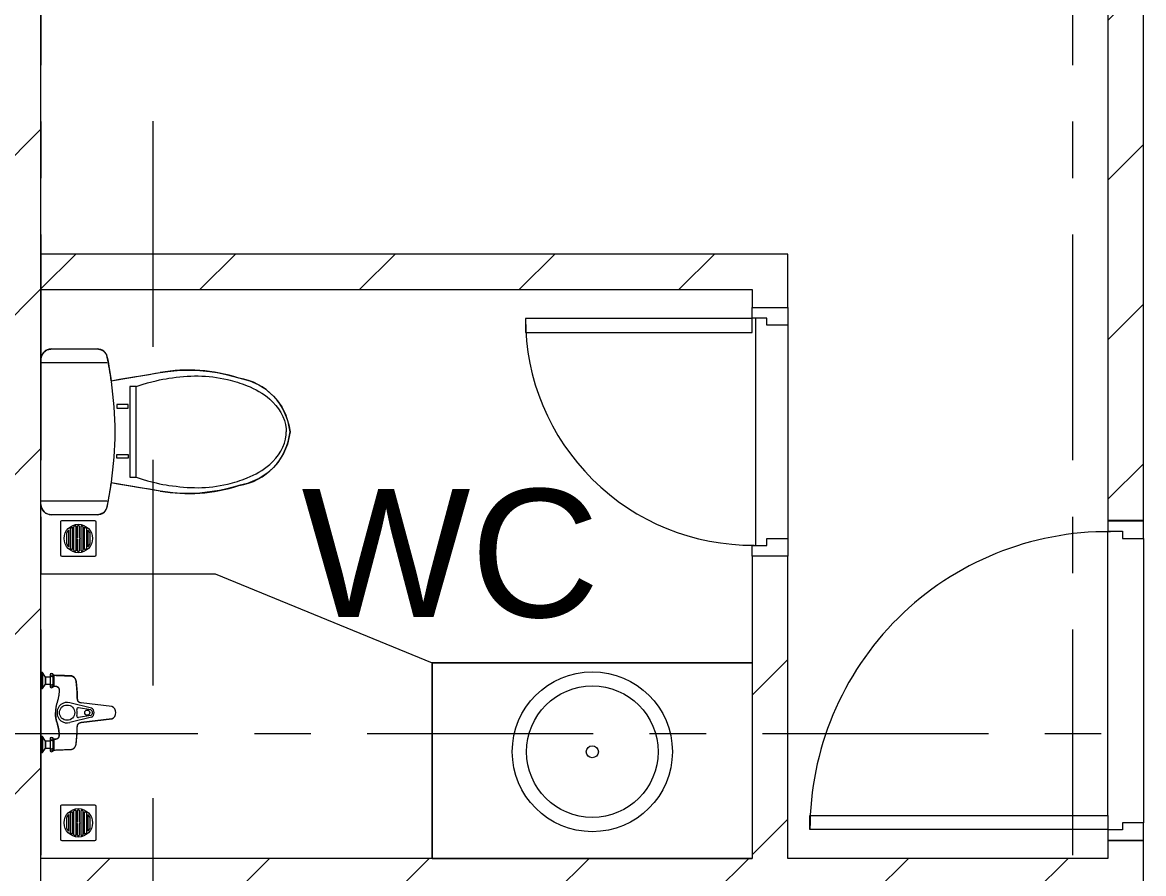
# Model space of a CAD drawing. Header units: millimetres. Extents: x -20144 to 117103, y -11426 to 48263.
# Drawn here: x 87948 to 91101, y 37357 to 39752 of the extents above; entities that cross this region are included whole.
import ezdxf

# ---------------------------------------------------------------- set-up
doc = ezdxf.new("R2010")
doc.units = ezdxf.units.MM
doc.linetypes.add('Grid Line', pattern=[22.225, 12.7, -3.175, 3.175, -3.175])
doc.linetypes.add('HIDDEN2', pattern=[4.7625, 3.175, -1.5875])
for name, color, linetype, lineweight in [('CHU', 181, 'Continuous', 5), ('CUA', 31, 'Continuous', 9), ('HATCH-TUONG', 152, 'Continuous', 9), ('KI-HIEU-1', 151, 'Continuous', 9), ('NET-CAT', 3, 'Continuous', 9), ('NET-THAY', 2, 'Continuous', 15), ('THIET-BI', 44, 'Continuous', 5), ('TRUC', 225, 'Continuous', 5)]:
    doc.layers.add(name, color=color, linetype=linetype, lineweight=lineweight)
doc.styles.add('Arial_4', font='arial.ttf', dxfattribs={"height": 360})
pattern_1 = [(45, (71000, 0), (-224.5064, 224.5064), [])]

# ---------------------------------------------------------------- blocks, each defined once
blk = doc.blocks.new('CUA PHONG NGU - Type 1-398312-MẶT BẰNG TẦNG 23')
at = {"layer": 'CUA'}
for p, q in [((-317.5, 890.3), (-277.5, 890.3)), ((-317.5, 52.3), (-317.5, 890.3)), ((-277.5, 890.3), (-277.5, 52.3)), ((-277.5, 52.3), (-317.5, 52.3))]:
    blk.add_line(p, q, dxfattribs=at)
at = {"layer": 'CUA', "lineweight": 5}
for p, q in [((-318.5, 52.3), (-348.5, 52.3)), ((-348.5, 52.3), (-348.5, -47.7)), ((-318.5, 11.3), (-318.5, 52.3)), ((551.5, 52.3), (521.5, 52.3)), ((521.5, 52.3), (521.5, 11.3)), ((551.5, -47.7), (551.5, 52.3)), ((-298.5, 11.3), (-318.5, 11.3)), ((-298.5, -47.7), (-298.5, 11.3)), ((521.5, 11.3), (501.5, 11.3)), ((501.5, 11.3), (501.5, -47.7)), ((-348.5, -47.7), (-298.5, -47.7)), ((501.5, -47.7), (551.5, -47.7))]:
    blk.add_line(p, q, dxfattribs=at)
blk.add_arc((-317.5, 52.3), 838, 359.5, 90, dxfattribs=at)
blk = doc.blocks.new('CUA WC - Type 1-374201-MẶT BẰNG TẦNG 23')
at = {"layer": 'CUA', "lineweight": 5}
for p, q in [((-248.5, -52.3), (-248.5, 47.7)), ((-248.5, 47.7), (-198.5, 47.7)), ((-198.5, 47.7), (-198.5, -11.3)), ((401.5, 47.7), (451.5, 47.7)), ((401.5, -11.3), (401.5, 47.7)), ((451.5, 47.7), (451.5, -52.3)), ((-218.5, -11.3), (-218.5, -52.3)), ((-198.5, -11.3), (-218.5, -11.3)), ((421.5, -11.3), (401.5, -11.3)), ((421.5, -52.3), (421.5, -11.3)), ((-218.5, -52.3), (-248.5, -52.3)), ((451.5, -52.3), (421.5, -52.3))]:
    blk.add_line(p, q, dxfattribs=at)
at = {"layer": 'CUA'}
for p, q in [((-177.5, -52.3), (-217.5, -52.3)), ((-217.5, -52.3), (-217.5, -690.3)), ((-177.5, -690.3), (-177.5, -52.3)), ((-217.5, -690.3), (-177.5, -690.3))]:
    blk.add_line(p, q, dxfattribs=at)
at = {"layer": 'CUA', "lineweight": 5}
blk.add_arc((-217.5, -52.3), 638, 270, 0.5, dxfattribs=at)
blk = doc.blocks.new('X-XI - X-XI-626365-MẶT BẰNG TẦNG 23')
at = {"layer": 'THIET-BI'}
for p, q in [((-49.6, 687.2), (-19.9, 696.9)), ((-19.9, 696.9), (0, 700.2)), ((0, 700.2), (34.6, 692.9)), ((-100.2, 653.8), (-87.5, 664.8)), ((-87.5, 664.8), (-69.9, 676.9)), ((-69.9, 676.9), (-49.6, 687.2)), ((34.6, 692.9), (60.8, 681.9)), ((60.8, 681.9), (86, 665.9)), ((86, 665.9), (100.2, 653.8)), ((-121.7, 628.9), (-100.2, 653.8)), ((100.2, 653.8), (114.1, 638.9)), ((114.1, 638.9), (131.6, 613.2)), ((-143.5, 587), (-131.8, 612.8)), ((-131.8, 612.8), (-121.7, 628.9)), ((131.6, 613.2), (145.5, 581)), ((-151.4, 555.9), (-143.5, 587)), ((145.5, 581), (151.4, 555.9)), ((-161.1, 520.9), (-151.4, 555.9)), ((151.4, 555.9), (155.1, 543.7)), ((155.1, 543.7), (161.7, 518.5)), ((-166.5, 495.3), (-161.1, 520.9)), ((161.7, 518.5), (165.2, 502.3)), ((-172.5, 446.5), (-169.6, 474.8)), ((-169.6, 474.8), (-166.5, 495.3)), ((165.2, 502.3), (172.5, 446.5)), ((-173.1, 436.1), (-172.5, 446.5)), ((172.5, 446.5), (173.5, 426.5)), ((-173.5, 402.2), (-173.1, 436.1)), ((173.5, 426.5), (173.2, 395.8)), ((-172.5, 383), (-173.5, 402.2)), ((-171, 365.1), (-172.5, 383)), ((173.2, 395.8), (171.6, 371)), ((-168.9, 349), (-171, 365.1)), ((-164.6, 322), (-168.9, 349)), ((171.6, 371), (166.7, 335.2)), ((-143.8, 197.5), (-166.7, 335.2)), ((-143.8, 197.5), (-166.7, 335.2)), ((-161.5, 303.8), (-164.6, 322)), ((166.7, 335.2), (143.8, 197.5)), ((166.7, 335.2), (143.8, 197.5)), ((166.7, 335.2), (161.7, 304.9)), ((-157.7, 280.9), (-161.5, 303.8)), ((161.7, 304.9), (157.2, 277.8)), ((-155.3, 266.3), (-157.7, 280.9)), ((-147.8, 221.1), (-155.3, 266.3)), ((-8.6, 267.8), (-127.7, 267.8)), ((-127.7, 267.8), (-127.7, 249.9)), ((127.7, 267.8), (-8.6, 267.8)), ((127.7, 249.9), (127.7, 267.8)), ((157.2, 277.8), (151.8, 245.3)), ((-143.8, 197.5), (-147.8, 221.1)), ((-127.7, 249.9), (127.7, 249.9)), ((-76.6, 245), (-76.6, 213.5)), ((-66.1, 245), (-76.6, 245)), ((-66.1, 213.5), (-66.1, 245)), ((64, 245), (74.4, 245)), ((64, 213.5), (64, 245)), ((74.4, 245), (74.4, 213.5)), ((151.8, 245.3), (146.9, 216.1)), ((-202.4, 187.7), (-192, 189.7)), ((-192, 189.7), (-184.2, 191.1)), ((-184.2, 191.1), (-168, 193.8)), ((-168, 193.8), (-149.9, 196.6)), ((-149.9, 196.6), (-143.8, 197.5)), ((-76.6, 213.5), (-66.1, 213.5)), ((74.4, 213.5), (64, 213.5)), ((146.9, 216.1), (143.8, 197.5)), ((143.8, 197.5), (212.9, 185.5)), ((-233.2, 157.9), (-232.9, 162.1)), ((-233.2, 29), (-233.2, 157.9)), ((-233.2, 29), (-233.2, 157.9)), ((-233.2, 45), (-233.2, 157.9)), ((-232.9, 162.1), (-231, 169.1)), ((-231, 169.1), (-228, 174.5)), ((-228, 174.5), (-224.2, 178.9)), ((-224.2, 178.9), (-216.9, 183.9)), ((-216.9, 183.9), (-209.4, 186.4)), ((-209.4, 186.4), (-202.4, 187.7)), ((-194.6, 0), (-194.6, 185.7)), ((194.6, 0), (194.6, 186.1)), ((212.9, 185.5), (220.8, 181.7)), ((220.8, 181.7), (226.5, 176.5)), ((226.5, 176.5), (231.9, 166.7)), ((231.9, 166.7), (233.2, 157.9)), ((233.2, 157.9), (233.2, 29)), ((233.2, 157.9), (233.2, 29)), ((233.2, 157.9), (233.2, 29)), ((-233.2, 33.2), (-233.2, 45)), ((-230.6, 16.8), (-233.2, 33.2)), ((-227.9, 12.2), (-230.6, 16.8)), ((-222, 6.1), (-227.9, 12.2)), ((-212.4, 1.2), (-222, 6.1)), ((-204.3, 0), (-212.4, 1.2)), ((215, 2.1), (204.3, 0)), ((219.3, 4.2), (215, 2.1)), ((224.8, 8.5), (219.3, 4.2)), ((227.7, 12), (224.8, 8.5)), ((231.6, 19.3), (227.7, 12)), ((233.2, 29), (231.6, 19.3))]:
    blk.add_line(p, q, dxfattribs=at)
for centre, radius, start, end in [((18.2, 529.6), 171.6, 96.0902, 171.1733), ((18.2, 529.6), 171.6, 96.0902, 171.1733), ((-18.2, 529.6), 171.6, 8.8267, 83.9098), ((-18.2, 529.6), 171.6, 8.8267, 83.9098), ((287.1, 414.4), 460.7, 162.1144, 189.9059), ((287.1, 414.4), 460.7, 162.1144, 189.9059), ((-287.1, 414.4), 460.7, 350.0941, 17.8856), ((-287.1, 414.4), 460.7, 350.0941, 17.8856), ((18.1, -960), 1168.8, 97.9652, 101.2238), ((18.1, -960), 1168.8, 97.9652, 101.2238), ((18.1, -960), 1168.8, 90.8367, 97.8553), ((-16, -957.7), 1166.4, 82.2317, 89.1625), ((-18.1, -960), 1168.8, 78.7762, 82.0348), ((-18.1, -960), 1168.8, 78.7762, 82.0348), ((-204.3, 157.9), 29, 100.1401, 180), ((-204.3, 157.9), 29, 100.1401, 180), ((204.3, 157.9), 29, 0, 79.8599), ((204.3, 157.9), 29, 0, 79.8599), ((-204.3, 29), 29, 180, 270), ((-204.3, 29), 29, 180, 270), ((204.3, 29), 29, 270, 0), ((204.3, 29), 29, 270, 360)]:
    blk.add_arc(centre, radius, start, end, dxfattribs=at)
for points in [[(-127.7, 267.8), (-143.4, 315.6), (-152.2, 364.8), (-160.3, 442.2), (-151, 516.8), (-129.6, 585.3), (-93.5, 652), (-37.5, 689.3), (-2.9, 689.4), (0, 689.4)], [(127.7, 267.8), (143.4, 315.6), (152.2, 364.8), (160.3, 442.2), (151, 516.8), (129.6, 585.3), (93.5, 652), (37.5, 689.3), (2.9, 689.4), (0, 689.4)]]:
    blk.add_open_spline(points, degree=3, knots=[12.724379, 12.724379, 12.724379, 12.724379, 75.096459, 151.912755, 228.70098, 282.501534, 351.034079, 439.49288, 447.51098, 447.51098, 447.51098, 447.51098], dxfattribs=at)
blk = doc.blocks.new('X-LA1 - X-LA-629883-MẶT BẰNG TẦNG 23')
at = {"layer": 'THIET-BI'}
for p, q in [((-450, 550), (449.9, 550)), ((-450, 0), (-450, 550)), ((449.9, 550), (-450, 550)), ((-450, 550), (-450, 0)), ((449.9, 0), (-450, 0)), ((-450, 0), (449.9, 0))]:
    blk.add_line(p, q, dxfattribs=at)
for radius in [225, 185, 17]:
    blk.add_circle((0, 300), radius, dxfattribs=at)
blk = doc.blocks.new('X-SEN - X-SEN-410583-MẶT BẰNG TẦNG 23')
at = {"layer": 'THIET-BI'}
for p, q in [((-67.5, 0), (-112.5, 0)), ((-112.5, 0), (-112.5, -3.8)), ((-112.5, 0), (-67.5, 0)), ((-112.5, -3.8), (-112.5, 0)), ((-67.5, -3.8), (-67.5, 0)), ((-67.5, 0), (-67.5, -3.8)), ((112.5, 0), (67.5, 0)), ((67.5, 0), (67.5, -3.8)), ((67.5, 0), (67.5, -3.8)), ((112.5, 0), (67.5, 0)), ((112.5, -3.8), (112.5, 0)), ((112.5, -3.8), (112.5, 0)), ((-112.5, -3.8), (-99.9, -12.6)), ((-67.5, -3.8), (-112.5, -3.8)), ((-112.5, -3.8), (-99.9, -12.6)), ((-99.9, -25.3), (-107.2, -25.3)), ((-72.8, -25.3), (-107.2, -25.3)), ((-99.9, -12.6), (-99.9, -25.3)), ((-99.9, -12.6), (-80.1, -12.6)), ((-80.1, -12.6), (-99.9, -12.6)), ((-99.9, -12.6), (-99.9, -25.3)), ((-80.1, -12.6), (-67.5, -3.8)), ((-80.1, -12.6), (-67.5, -3.8)), ((-80.1, -25.3), (-80.1, -12.6)), ((-80.1, -25.3), (-80.1, -12.6)), ((-72.8, -25.3), (-80.1, -25.3)), ((67.5, -3.8), (80.1, -12.6)), ((112.5, -3.8), (67.5, -3.8)), ((67.5, -3.8), (80.1, -12.6)), ((80.1, -25.3), (72.8, -25.3)), ((107.2, -25.3), (72.8, -25.3)), ((80.1, -12.6), (80.1, -25.3)), ((99.9, -12.6), (80.1, -12.6)), ((80.1, -12.6), (99.9, -12.6)), ((99.9, -12.6), (80.1, -12.6)), ((80.1, -12.6), (80.1, -25.3)), ((99.9, -12.6), (112.5, -3.8)), ((99.9, -12.6), (112.5, -3.8)), ((99.9, -25.3), (99.9, -12.6)), ((99.9, -25.3), (99.9, -12.6)), ((107.2, -25.3), (99.9, -25.3)), ((-107.2, -34.3), (-105.1, -34.3)), ((-107.2, -34.3), (-72.8, -34.3)), ((-105.1, -34.3), (-105.1, -37.2)), ((-105.1, -34.3), (-105.1, -37.2)), ((-74.9, -34.3), (-105.1, -34.3)), ((-105.1, -37.2), (-74.9, -37.2)), ((-74.9, -37.2), (-74.9, -34.3)), ((-74.9, -34.3), (-72.8, -34.3)), ((-74.9, -37.2), (-74.9, -34.3)), ((72.8, -34.3), (74.9, -34.3)), ((72.8, -34.3), (107.2, -34.3)), ((74.9, -34.3), (74.9, -37.2)), ((74.9, -34.3), (74.9, -37.2)), ((105.1, -34.3), (74.9, -34.3)), ((74.9, -37.2), (105.1, -37.2)), ((105.1, -37.2), (105.1, -34.3)), ((105.1, -34.3), (107.2, -34.3)), ((105.1, -37.2), (105.1, -34.3)), ((-12.9, -141.7), (-27.6, -80.8)), ((12.9, -141.7), (27.6, -80.8)), ((-27.3, -113.1), (-17.5, -199.2)), ((-17.5, -199.2), (-27.3, -113.1)), ((-7.7, -139.6), (-13.8, -105.5)), ((7.7, -139.6), (13.8, -105.5)), ((17.5, -199.2), (27.3, -113.1)), ((17.5, -199.2), (27.3, -113.1))]:
    blk.add_line(p, q, dxfattribs=at)
for centre, radius in [((0, -73.2), 21.5), ((0, -130.1), 7.2)]:
    blk.add_circle(centre, radius, dxfattribs=at)
for centre, radius, start, end in [((-102.9, -29.8), 6.9, 148.0246, 211.9754), ((-102.9, -29.8), 6.9, 148.0246, 211.9754), ((-107.2, -27.1), 1.8, 90, 148.0246), ((-107.2, -27.1), 1.8, 90, 148.0246), ((-112.5, -29.8), 6.9, 319.2845, 40.7155), ((-94.4, -29.8), 6.9, 139.2845, 220.7155), ((-85.4, -29.8), 6.9, 319.2845, 40.7155), ((-67.5, -29.8), 6.9, 139.2845, 220.7155), ((-72.8, -27.1), 1.8, 31.9754, 90), ((-72.8, -27.1), 1.8, 31.9754, 90), ((-77.1, -29.8), 6.9, 328.0246, 31.9754), ((-77.1, -29.8), 6.9, 328.0246, 31.9754), ((77.1, -29.8), 6.9, 148.0246, 211.9754), ((77.1, -29.8), 6.9, 148.0246, 211.9754), ((72.8, -27.1), 1.8, 90, 148.0246), ((72.8, -27.1), 1.8, 90, 148.0246), ((67.5, -29.8), 6.9, 319.2845, 40.7155), ((85.6, -29.8), 6.9, 139.2845, 220.7155), ((94.6, -29.8), 6.9, 319.2845, 40.7155), ((112.5, -29.8), 6.9, 139.2845, 220.7155), ((107.2, -27.1), 1.8, 31.9754, 90), ((107.2, -27.1), 1.8, 31.9754, 90), ((102.9, -29.8), 6.9, 328.0246, 31.9754), ((102.9, -29.8), 6.9, 328.0246, 31.9754), ((-107.2, -32.5), 1.8, 211.9754, 270), ((-107.2, -32.5), 1.8, 211.9754, 270), ((-72.8, -32.5), 1.8, 270, 328.0246), ((-72.8, -32.5), 1.8, 270, 328.0246), ((-0.4, -73.2), 28.3, 89.2517, 195.6693), ((0.4, -73.2), 28.3, 344.3307, 90.7483), ((72.8, -32.5), 1.8, 211.9754, 270), ((72.8, -32.5), 1.8, 211.9754, 270), ((107.2, -32.5), 1.8, 270, 328.0246), ((107.2, -32.5), 1.8, 270, 328.0246), ((-9.4, -104.7), 4.5, 74.0703, 190.1556), ((-0.4, -73.2), 28.3, 254.0703, 270.7483), ((0.4, -73.2), 28.3, 269.2517, 285.9297), ((9.4, -104.7), 4.5, 349.8444, 105.9297), ((0, -134.7), 14.7, 208.4144, 331.5856), ((0, -136.6), 8.24, 201.1294, 338.8706), ((0, -191), 19.3, 205.0481, 334.9519), ((0, -191), 19.3, 205.0481, 334.9519)]:
    blk.add_arc(centre, radius, start, end, dxfattribs=at)
for points, knots in [([(-105.1, -37.2), (-105.1, -39.1), (-104.9, -42.9), (-104.7, -48.5), (-104.5, -54.2), (-104.2, -61.7), (-103.9, -68.4), (-103.8, -73.6), (-103.7, -75.5), (-103.7, -76.7), (-103.6, -77.6), (-103.6, -78.6), (-103.6, -79.8), (-103.6, -81), (-103.5, -81.8), (-103.5, -82.3), (-103.5, -82.6), (-103.4, -83), (-103.4, -83.5), (-103.3, -84.3), (-103.2, -85.5), (-103.1, -86.6), (-102.8, -87.6), (-102.6, -88.2), (-102.3, -88.9), (-101.9, -89.7), (-101.3, -90.8), (-100.6, -91.7), (-100, -92.5), (-99, -93.6), (-97.8, -94.7), (-96.2, -95.8), (-95, -96.6), (-93.7, -97.2), (-92.4, -97.7), (-91.2, -98.1), (-90.3, -98.4), (-89.6, -98.5), (-88.9, -98.7), (-88, -98.8), (-86.8, -99), (-85.6, -99.1), (-84.7, -99.1), (-84, -99.2), (-83.3, -99.3), (-82.3, -99.4), (-81.2, -99.5), (-79.7, -99.6), (-77.9, -99.8), (-75.5, -100), (-72.8, -100.2), (-70, -100.5), (-66.3, -100.8), (-61.6, -101.2), (-56, -101.5), (-51.7, -101.8), (-48.8, -101.9), (-47.3, -101.9), (-46.1, -101.9), (-45.1, -102), (-44.4, -102), (-43.6, -102), (-42.6, -102), (-41.4, -102), (-40.1, -102), (-39.3, -102.1), (-38.8, -102.1), (-38.5, -102.2), (-38.1, -102.2), (-37.6, -102.3), (-36.8, -102.4), (-35.6, -102.6), (-34.3, -103), (-33.2, -103.5), (-32.5, -104), (-31.7, -104.6), (-30.5, -105.7), (-29, -107.6), (-27.9, -110.1), (-27.4, -112), (-27.3, -113.1)], [0, 0, 0, 0, 0.041667, 0.083333, 0.125, 0.166667, 0.25, 0.270833, 0.28125, 0.291667, 0.296875, 0.302083, 0.3125, 0.322917, 0.328125, 0.330729, 0.333333, 0.335938, 0.338542, 0.34375, 0.354167, 0.364583, 0.369792, 0.375, 0.380208, 0.385417, 0.395833, 0.40625, 0.411458, 0.416667, 0.4375, 0.447917, 0.458333, 0.46875, 0.479167, 0.489583, 0.494792, 0.5, 0.505208, 0.510417, 0.520833, 0.53125, 0.536458, 0.541667, 0.546875, 0.552083, 0.5625, 0.572917, 0.583333, 0.604167, 0.625, 0.645833, 0.666667, 0.708333, 0.75, 0.791667, 0.802083, 0.8125, 0.822917, 0.828125, 0.833333, 0.838542, 0.84375, 0.854167, 0.864583, 0.869792, 0.872396, 0.875, 0.877604, 0.880208, 0.885417, 0.895833, 0.90625, 0.916667, 0.921875, 0.927083, 0.9375, 0.958333, 0.979167, 1, 1, 1, 1]), ([(-105.1, -37.2), (-104.5, -52.3), (-103.9, -68.7), (-103.3, -87.5), (-99.6, -93.9), (-92.4, -98.5), (-72.6, -100.1), (-54, -102.2), (-33.9, -102), (-28.7, -107.4), (-27.8, -111), (-27.3, -113.1)], [0, 0, 0, 0, 45.441328, 49.333631, 56.110562, 66.562664, 73.682324, 114.966912, 125.570438, 129.900151, 136.284558, 136.284558, 136.284558, 136.284558]), ([(0, -41), (-2, -40.9), (-5.6, -40.9), (-10.3, -41.2), (-14.4, -41.6), (-18, -42.2), (-21.2, -42.9), (-24.2, -43.7), (-27.1, -44.6), (-30, -45.4), (-32.9, -46.3), (-35.8, -47.2), (-38.8, -47.9), (-41.8, -48.6), (-45.1, -49.2), (-48.4, -49.8), (-51.8, -50.2), (-54.8, -50.5), (-56.9, -50.7), (-58.1, -50.8), (-59, -50.9), (-59.9, -51), (-60.8, -51), (-61.7, -51), (-62.4, -51), (-63, -51), (-63.6, -51), (-64.4, -50.9), (-65.1, -50.8), (-65.7, -50.7), (-66.1, -50.6), (-66.5, -50.5), (-67.1, -50.4), (-68.1, -50.1), (-69.1, -49.6), (-70.1, -49), (-71.1, -48.3), (-72, -47.4), (-72.8, -46.6), (-73.3, -45.8), (-73.8, -45.1), (-74.1, -44.3), (-74.4, -43.5), (-74.6, -42.6), (-74.7, -41.9), (-74.8, -41.3), (-74.8, -40.9), (-74.9, -40.4), (-74.9, -39.8), (-74.9, -38.8), (-74.9, -37.9), (-74.9, -37.2)], [0, 0, 0, 0, 0.041667, 0.083333, 0.125, 0.166667, 0.208333, 0.25, 0.291667, 0.333333, 0.375, 0.416667, 0.458333, 0.5, 0.541667, 0.583333, 0.625, 0.666667, 0.6875, 0.697917, 0.708333, 0.71875, 0.729167, 0.739583, 0.75, 0.755208, 0.760417, 0.770833, 0.78125, 0.786458, 0.791667, 0.796875, 0.802083, 0.8125, 0.833333, 0.84375, 0.854167, 0.875, 0.885417, 0.895833, 0.90625, 0.916667, 0.927083, 0.9375, 0.947917, 0.953125, 0.958333, 0.963542, 0.96875, 0.979167, 1, 1, 1, 1]), ([(-74.9, -37.2), (-74.9, -39.9), (-75, -44.9), (-67.9, -51.6), (-55.3, -50.7), (-39.4, -48.7), (-24.4, -43.4), (-11.8, -40.7), (0, -41)], [0, 0, 0, 0, 8.475038, 15.961674, 29.255673, 47.963091, 70.422589, 93.837243, 93.837243, 93.837243, 93.837243]), ([(74.9, -37.2), (74.9, -37.9), (74.9, -38.8), (74.9, -39.8), (74.9, -40.4), (74.8, -40.9), (74.8, -41.3), (74.7, -41.9), (74.6, -42.6), (74.4, -43.3), (74.3, -43.9), (74.1, -44.4), (73.8, -45.1), (73.3, -45.8), (72.8, -46.6), (72, -47.4), (71.1, -48.3), (70.1, -49), (69.1, -49.6), (68.1, -50.1), (67.1, -50.4), (66.5, -50.5), (66.1, -50.6), (65.7, -50.7), (65.1, -50.8), (64.4, -50.9), (63.5, -51), (62.7, -51), (62.1, -51), (61.5, -51), (60.8, -51), (59.9, -51), (59, -50.9), (58.1, -50.8), (56.9, -50.7), (54.8, -50.5), (51.8, -50.2), (47.2, -49.6), (41.8, -48.7), (36.8, -47.4), (32.9, -46.3), (30, -45.4), (27.1, -44.6), (24.2, -43.7), (21.2, -42.9), (18, -42.2), (14.4, -41.6), (10.3, -41.2), (5.6, -40.9), (2, -40.9), (0, -41)], [0, 0, 0, 0, 0.020833, 0.03125, 0.036458, 0.041667, 0.046875, 0.052083, 0.0625, 0.072917, 0.078125, 0.083333, 0.09375, 0.104167, 0.114583, 0.125, 0.145833, 0.15625, 0.166667, 0.1875, 0.197917, 0.203125, 0.208333, 0.213542, 0.21875, 0.229167, 0.239583, 0.25, 0.255208, 0.260417, 0.270833, 0.28125, 0.291667, 0.302083, 0.3125, 0.333333, 0.375, 0.416667, 0.5, 0.583333, 0.625, 0.666667, 0.708333, 0.75, 0.791667, 0.833333, 0.875, 0.916667, 0.958333, 1, 1, 1, 1]), ([(74.9, -37.2), (74.9, -39.9), (75, -44.9), (67.9, -51.6), (55.3, -50.7), (39.4, -48.7), (24.4, -43.4), (11.8, -40.7), (0, -41)], [0, 0, 0, 0, 8.475038, 15.961674, 29.255673, 47.963091, 70.422589, 93.837243, 93.837243, 93.837243, 93.837243]), ([(27.3, -113.1), (27.4, -112), (27.9, -110.1), (29, -107.6), (30.5, -105.7), (31.7, -104.6), (32.5, -104), (33.2, -103.5), (34.3, -103), (35.6, -102.6), (36.8, -102.4), (37.6, -102.3), (38.1, -102.2), (38.5, -102.2), (38.8, -102.1), (39.3, -102.1), (40.1, -102), (41.4, -102), (42.6, -102), (43.6, -102), (44.4, -102), (45.1, -102), (46.1, -101.9), (47.3, -101.9), (48.8, -101.9), (51.7, -101.8), (57.9, -101.4), (65.3, -100.9), (72.8, -100.2), (76.9, -99.8), (79.7, -99.6), (81.2, -99.5), (82.3, -99.4), (83.3, -99.3), (84, -99.2), (84.7, -99.1), (85.6, -99.1), (86.8, -99), (88, -98.8), (88.9, -98.7), (89.6, -98.5), (90.3, -98.4), (91.2, -98.1), (92.4, -97.7), (93.7, -97.2), (95, -96.6), (96.2, -95.8), (97.8, -94.7), (99.2, -93.4), (100.4, -91.9), (101.3, -90.8), (101.9, -89.7), (102.3, -88.9), (102.6, -88.2), (102.8, -87.6), (103.1, -86.6), (103.2, -85.5), (103.3, -84.3), (103.4, -83.5), (103.4, -83), (103.5, -82.6), (103.5, -82.3), (103.5, -81.8), (103.6, -81), (103.6, -79.8), (103.6, -78.6), (103.6, -77.6), (103.7, -76.7), (103.7, -75.5), (103.8, -73.6), (103.9, -70.3), (104.1, -65.5), (104.5, -54.2), (104.8, -44.8), (105.1, -37.2)], [0, 0, 0, 0, 0.020833, 0.041667, 0.0625, 0.072917, 0.078125, 0.083333, 0.09375, 0.104167, 0.114583, 0.119792, 0.122396, 0.125, 0.127604, 0.130208, 0.135417, 0.145833, 0.15625, 0.161458, 0.166667, 0.171875, 0.177083, 0.1875, 0.197917, 0.208333, 0.25, 0.333333, 0.375, 0.416667, 0.427083, 0.4375, 0.447917, 0.453125, 0.458333, 0.463542, 0.46875, 0.479167, 0.489583, 0.494792, 0.5, 0.505208, 0.510417, 0.520833, 0.53125, 0.541667, 0.552083, 0.5625, 0.583333, 0.59375, 0.604167, 0.614583, 0.619792, 0.625, 0.630208, 0.635417, 0.645833, 0.65625, 0.661458, 0.664062, 0.666667, 0.669271, 0.671875, 0.677083, 0.6875, 0.697917, 0.703125, 0.708333, 0.71875, 0.729167, 0.75, 0.791667, 0.833333, 1, 1, 1, 1]), ([(105.1, -37.2), (104.5, -52.3), (103.9, -68.7), (103.3, -87.5), (99.6, -93.9), (92.4, -98.5), (72.6, -100.1), (54, -102.2), (33.9, -102), (28.7, -107.4), (27.8, -111), (27.3, -113.1)], [0, 0, 0, 0, 45.441328, 49.333631, 56.110562, 66.562664, 73.682324, 114.966912, 125.570438, 129.900151, 136.284558, 136.284558, 136.284558, 136.284558])]:
    blk.add_open_spline(points, degree=3, knots=knots, dxfattribs=at)
blk = doc.blocks.new('X-PHEU - X-PHEU-629889-MẶT BẰNG TẦNG 23')
at = {"layer": 'THIET-BI'}
for p, q in [((25, -29), (25, -121)), ((121, -25), (29, -25)), ((125, -121), (125, -29)), ((42.5, -90.5), (42.5, -59.5)), ((47.5, -51.8), (47.5, -98.2)), ((52.5, -103.1), (52.5, -46.9)), ((57.5, -43.5), (57.5, -106.5)), ((62.5, -108.8), (62.5, -41.2)), ((67.5, -39.8), (67.5, -110.2)), ((72.5, -71.9), (72.5, -39.1)), ((77.5, -39.1), (77.5, -71.9)), ((82.5, -110.2), (82.5, -39.8)), ((87.5, -41.2), (87.5, -108.8)), ((92.5, -106.5), (92.5, -43.5)), ((97.5, -46.9), (97.5, -103.1)), ((102.5, -98.2), (102.5, -51.8)), ((107.5, -59.5), (107.5, -90.5)), ((72.5, -110.9), (72.5, -78.1)), ((77.5, -78.1), (77.5, -110.9)), ((29, -125), (121, -125))]:
    blk.add_line(p, q, dxfattribs=at)
blk.add_circle((75, -75), 40, dxfattribs=at)
for centre, radius, start, end in [((29, -29), 4, 90, 180), ((121, -29), 4, 0, 90), ((75, -75), 36, 139.8082, 154.5256), ((75, -75), 36, 119.0853, 128.6822), ((75, -75), 36, 102.0247, 110.3175), ((75, -75), 36, 90, 93.9821), ((75, -75), 36, 86.0179, 90), ((75, -75), 36, 69.6825, 77.9753), ((75, -75), 36, 51.3178, 60.9147), ((75, -75), 36, 25.4744, 40.1918), ((75, -75), 36, 205.4744, 220.1918), ((75, -75), 4, 128.6822, 231.3178), ((75, -75), 4, 308.6822, 51.3178), ((75, -75), 36, 319.8082, 334.5256), ((29, -121), 4, 180, 270), ((75, -75), 36, 231.3178, 240.9147), ((75, -75), 36, 249.6825, 257.9753), ((75, -75), 36, 266.0179, 270), ((75, -75), 36, 270, 273.9821), ((75, -75), 36, 282.0247, 290.3175), ((75, -75), 36, 299.0853, 308.6822), ((121, -121), 4, 270, 0)]:
    blk.add_arc(centre, radius, start, end, dxfattribs=at)

msp = doc.modelspace()

# ---------------------------------------------------------------- hatches: boundary and pattern name
at = {"layer": 'HATCH-TUONG', "lineweight": 5}
h = msp.add_hatch(dxfattribs=at)
h.set_pattern_fill('FP_4', color=256, style=0, pattern_type=2)
h.set_pattern_definition(pattern_1)
h.paths.add_polyline_path([(87831.4, 34199.9), (88000.5, 34199.9), (88000.5, 41100), (87800.5, 41100), (87800.5, 34199.9)], flags=0)
h = msp.add_hatch(dxfattribs=at)
h.set_pattern_fill('FP_4', color=256, style=0, pattern_type=2)
h.set_pattern_definition(pattern_1)
h.paths.add_polyline_path([(88000.5, 34199.9), (88000.5, 41100), (87800.5, 41100), (87800.5, 34199.9), (87831.4, 34199.9)], flags=0)
h = msp.add_hatch(dxfattribs=at)
h.set_pattern_fill('FP_4', color=256, style=0, pattern_type=2)
h.set_pattern_definition(pattern_1)
h.paths.add_polyline_path([(91100.5, 37299.9), (91100.5, 37449.9), (91000.5, 37449.9), (91000.5, 37299.9)], flags=0)
h.paths.add_polyline_path([(91100.5, 38349.9), (91100.5, 41099.9), (91000.5, 41099.9), (91000.5, 38349.9)], flags=0)
h = msp.add_hatch(dxfattribs=at)
h.set_pattern_fill('FP_4', color=256, style=0, pattern_type=2)
h.set_pattern_definition(pattern_1)
h.paths.add_polyline_path([(90000.5, 38999.9), (90000.5, 39099.9), (88000.5, 39099.9), (88000.5, 38999.9), (89876.6, 38999.9)], flags=0)
h = msp.add_hatch(dxfattribs=at)
h.set_pattern_fill('FP_4', color=256, style=0, pattern_type=2)
h.set_pattern_definition(pattern_1)
h.paths.add_polyline_path([(90100.5, 37399.9), (90100.5, 38249.9), (90000.5, 38249.9), (90000.5, 37399.9)], flags=0)
h.paths.add_polyline_path([(90100.5, 38949.9), (90100.5, 39099.9), (90000.5, 39099.9), (90000.5, 38949.9)], flags=0)
h = msp.add_hatch(dxfattribs=at)
h.set_pattern_fill('FP_4', color=256, style=0, pattern_type=2)
h.set_pattern_definition(pattern_1)
h.paths.add_polyline_path([(91000.5, 37299.9), (91000.5, 37399.9), (88000.5, 37399.9), (88000.5, 37299.9), (90899.3, 37299.9)], flags=0)

# ---------------------------------------------------------------- linework, layer by layer
at = {"layer": 'KI-HIEU-1', "linetype": 'HIDDEN2', "ltscale": 200}
msp.add_line((88315.5, -7833.5), (88315.5, 45196.8), dxfattribs=at)
at = {"layer": 'NET-CAT', "lineweight": 15}
for p, q in [((88000.5, 39099.9), (88000.5, 41100)), ((88000.5, 34199.9), (88000.5, 41100)), ((91000.5, 41099.9), (91000.5, 38349.9)), ((91100.5, 38349.9), (91100.5, 41099.9)), ((90000.5, 39099.9), (88000.5, 39099.9)), ((90100.5, 39099.9), (90000.5, 39099.9)), ((90100.5, 38949.9), (90100.5, 39099.9)), ((88000.5, 37399.9), (88000.5, 38999.9)), ((88000.5, 38999.9), (90000.5, 38999.9)), ((90000.5, 38999.9), (90000.5, 38949.9)), ((90000.5, 38949.9), (90100.5, 38949.9)), ((91000.5, 38349.9), (91100.5, 38349.9)), ((90100.5, 38249.9), (90000.5, 38249.9)), ((90000.5, 38249.9), (90000.5, 37399.9)), ((90100.5, 37399.9), (90100.5, 38249.9)), ((91000.5, 37449.9), (91000.5, 37399.9)), ((91100.5, 37449.9), (91000.5, 37449.9)), ((91100.5, 37299.9), (91100.5, 37449.9)), ((90000.5, 37399.9), (88000.5, 37399.9)), ((91000.5, 37399.9), (90100.5, 37399.9))]:
    msp.add_line(p, q, dxfattribs=at)
at = {"layer": 'NET-THAY', "lineweight": 9}
for p, q in [((90010.6, 38279.9), (90010.6, 38919.9)), ((90100.5, 38899.9), (90100.5, 38299.9)), ((91000.5, 37520.9), (91000.5, 38319.9)), ((91100.5, 38299.9), (91100.5, 37499.9)), ((88000.5, 38200), (88490.5, 38200)), ((88490.5, 38200), (89100.6, 37950))]:
    msp.add_line(p, q, dxfattribs=at)
at = {"layer": 'TRUC', "linetype": 'Grid Line', "ltscale": 50}
for p, q in [((88000.5, 43599.9), (88000.5, -4500.1)), ((90900.5, 43599.9), (90900.5, -4500.1)), ((114000.5, 37749.9), (58907.6, 37749.9))]:
    msp.add_line(p, q, dxfattribs=at)

# ---------------------------------------------------------------- block references
at = {"lineweight": 9}
for name, p, rotation in [('CUA WC - Type 1-374201-MẶT BẰNG TẦNG 23', (90052.8, 38701.4), 270), ('X-XI - X-XI-626365-MẶT BẰNG TẦNG 23', (88000.5, 38599.9), 270), ('X-PHEU - X-PHEU-629889-MẶT BẰNG TẦNG 23', (88180.5, 38224.9), 180), ('CUA PHONG NGU - Type 1-398312-MẶT BẰNG TẦNG 23', (91052.8, 37798.5), 90), ('X-SEN - X-SEN-410583-MẶT BẰNG TẦNG 23', (88000.6, 37809.9), 90), ('X-PHEU - X-PHEU-629889-MẶT BẰNG TẦNG 23', (88180.5, 37424.9), 180)]:
    msp.add_blockref(name, p, dxfattribs=dict(at, rotation=rotation))
msp.add_blockref('X-LA1 - X-LA-629883-MẶT BẰNG TẦNG 23', (89550.6, 37400), dxfattribs=at)

# ---------------------------------------------------------------- texts
at = {"layer": 'CHU', "color": 7, "insert": (89570.9, 38438.6), "char_height": 360, "width": 868.6, "attachment_point": 3, "line_spacing_factor": 0.936439, "style": 'Arial_4'}
msp.add_mtext('\\pt2540.0016,5079.9996,7620.0012,10159.9992,12700.0008,15239.9988,17780.0004,20319.9984,22860,25400.0016,27939.9996,30480.0012,33019.9992,35560.0008,38099.9988,40640.0004,43179.9984,45720,48260.0016,50799.9996,53340.0012,55879.9992,58420.0008,60959.9988,63500.0004,66039.9984,68580,71120.0016,73659.9996,76200.0012,78739.9992,81280.0008;WC', dxfattribs=at)

doc.saveas('drawing.dxf')
